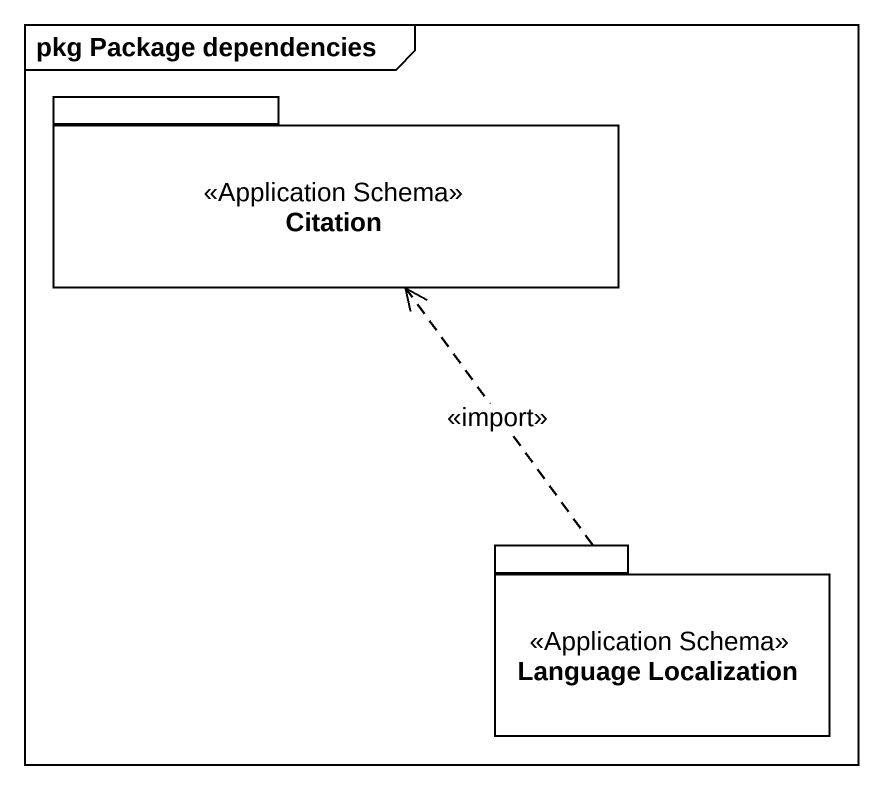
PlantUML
@startuml
mainframe pkg Package dependencies
package Citation <<Application Schema>> {
}
package "Language Localization" as Language_Localization <<Application Schema>> {
}
Language_Localization .up.> Citation : <<import>>
@enduml
